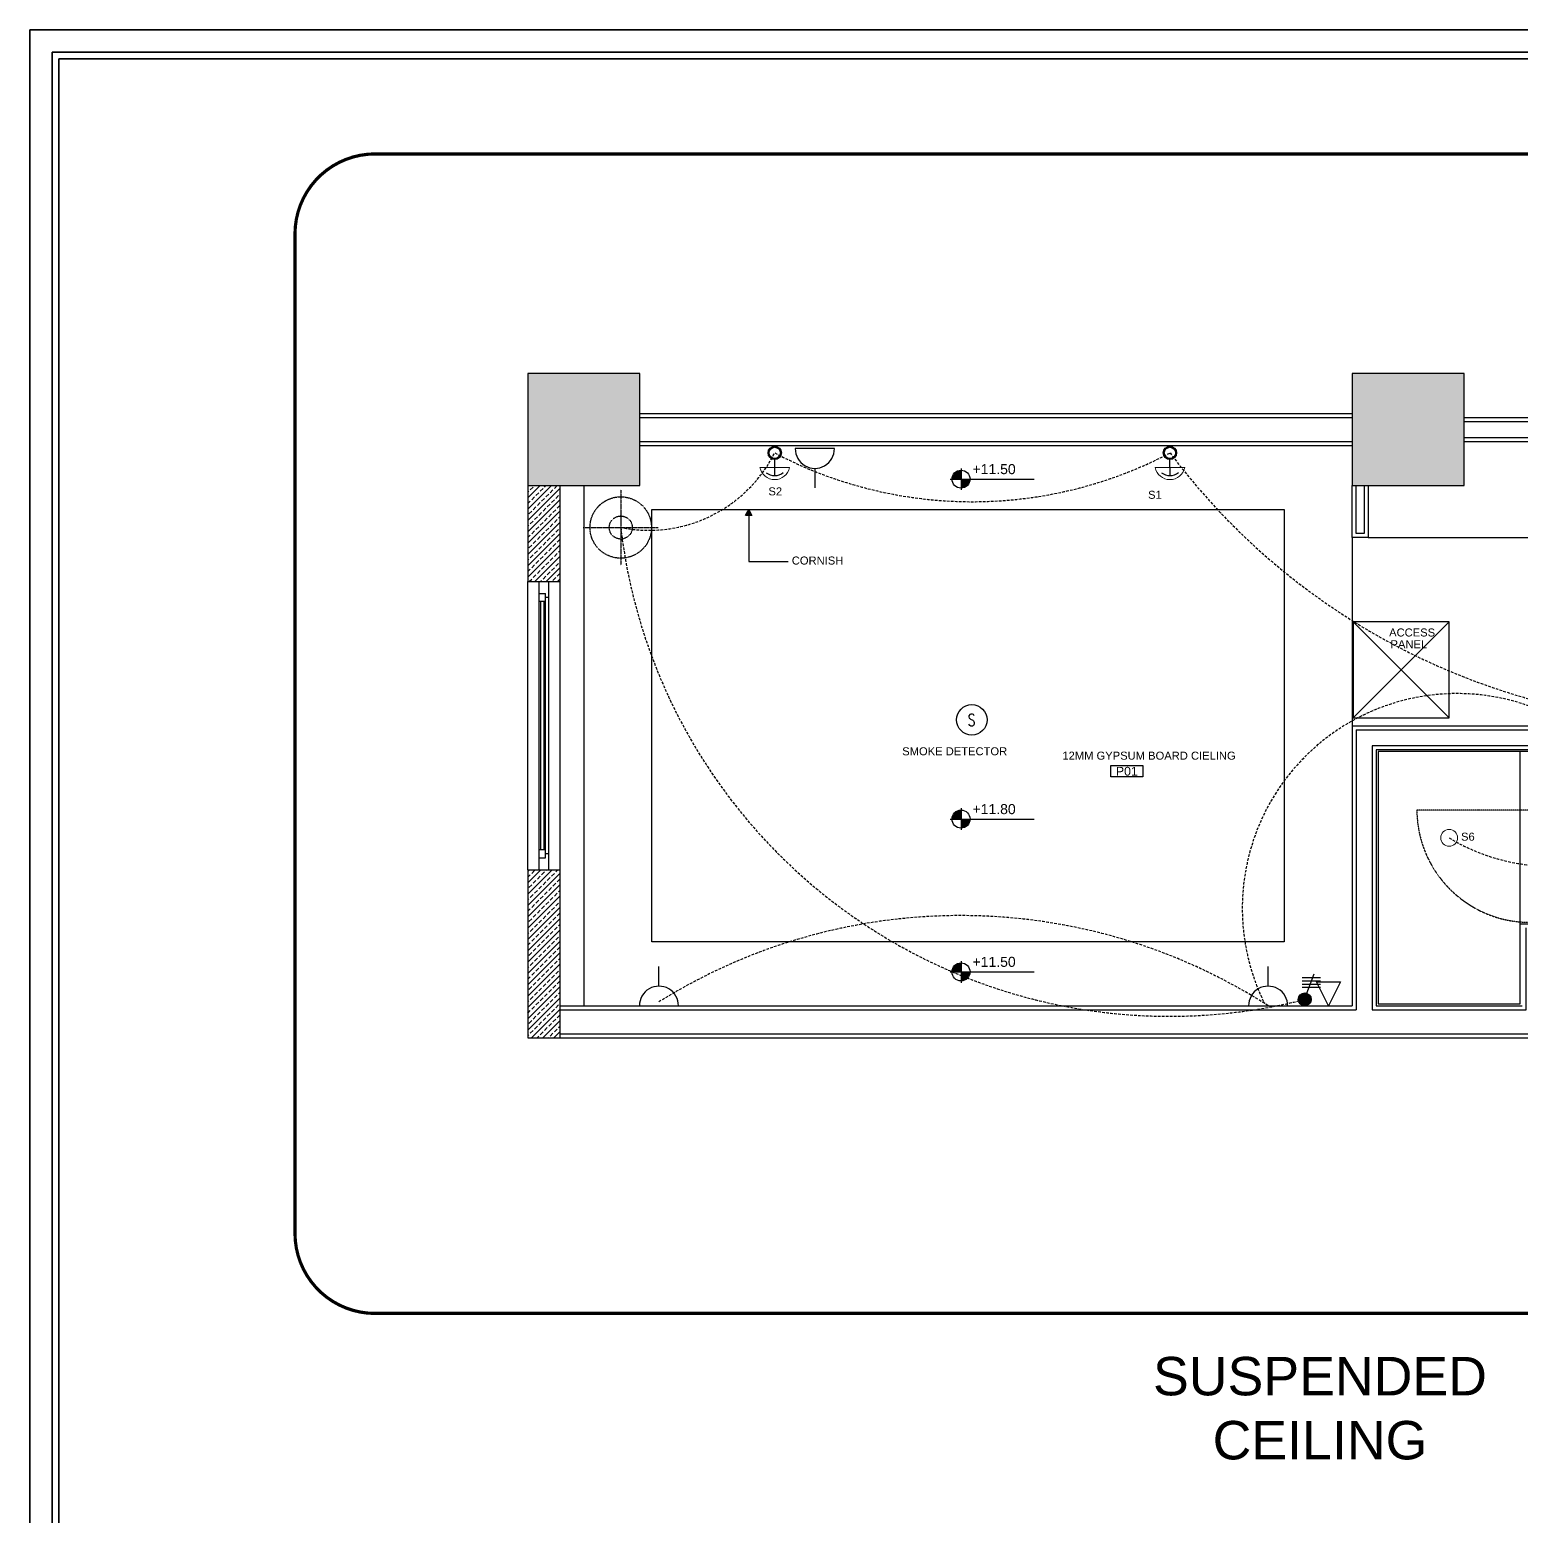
# Model space of a CAD drawing. Header units: millimetres. Extents: x -3207095 to 15275363, y 3702017 to 4798027.
# Drawn here: x 699639 to 701037, y 4471799 to 4473191 of the extents above; entities that cross this region are included whole.
import ezdxf
from ezdxf.enums import TextEntityAlignment as Align

# ---------------------------------------------------------------- set-up
doc = ezdxf.new("R2010")
doc.units = ezdxf.units.MM
for name, pattern in [('DUZ', [500, 500]), ('HIDDEN', [0.375, 0.25, -0.125]), ('HIDDEN2', [0.1875, 0.125, -0.0625])]:
    doc.linetypes.add(name, pattern=pattern)
doc.layers.get('0').update_dxf_attribs({"color": 1, "linetype": 'DUZ'})
for name, color, linetype in [('a_asmatavan', 200, 'Continuous'), ('a_aydinlatma', 5, 'Continuous'), ('a_duvar_alcipan', 2, 'Continuous'), ('a_duvar_gazbeton', 3, 'Continuous'), ('a_duvar_tarama', 253, 'Continuous'), ('a_gorunus', 233, 'Continuous'), ('a_kolon', 4, 'Continuous'), ('a_kolon_tarama', 252, 'Continuous'), ('a_mobilya', 1, 'Continuous'), ('a_olcu', 30, 'Continuous'), ('a_pencere', 5, 'Continuous'), ('a_seramik', 241, 'Continuous'), ('a_vitrifiye', 195, 'Continuous'), ('a_yazi', 105, 'Continuous'), ('EL-L-LS', 181, 'Continuous'), ('MH-EL-TEL', 222, 'Continuous'), ('SMC-EL-FA', 33, 'Continuous'), ('SMC-EL-FA-TXT', 123, 'Continuous'), ('SMC-EL-L-LP', 22, 'Continuous'), ('SMC-EL-P', 160, 'Continuous')]:
    doc.layers.add(name, color=color, linetype=linetype)
for name, color, linetype, lineweight in [('C LIGHT', 202, 'Continuous', 9), ('DUVAR', 7, 'Continuous', 35), ('EL-L-WIR', 124, 'Continuous', 30)]:
    doc.layers.add(name, color=color, linetype=linetype, lineweight=lineweight)
doc.styles.add('ARIEL100SD', font='arial.ttf')
doc.styles.add('ARIEL20S', font='arial.ttf')
doc.styles.add('ROMANS', font='romans.shx')
doc.styles.add('TBPL+0.00$0$ARIEL100S', font='arial.ttf', dxfattribs={"height": 300})
pattern_1 = [(45, (700256.852, 4472892.64), (-5.3033, 5.3033), []), (45, (700262.155, 4472892.64), (-5.3033, 5.3033), [3.75, -1.875])]

# ---------------------------------------------------------------- blocks, each defined once
blk = doc.blocks.new('ab._kolon70x70')
at = {"layer": 'a_kolon_tarama'}
blk.add_hatch(color=256, dxfattribs=at).paths.add_polyline_path([(-350, 350), (-350, -350), (350, -350), (350, 350)])
blk.add_lwpolyline([(-350, 350), (-350, -350), (350, -350), (350, 350)], close=True)
blk = doc.blocks.new('TBPL+0.00$0$ab_level100x')
h = blk.add_hatch(color=256)
h.paths.add_polyline_path([(0, 300, 0.414214), (-300, 0), (0, 0)])
h.paths.add_polyline_path([(300, 0), (0, 0), (0, -300, 0.414214)])
at = {"linetype": 'Continuous', "ltscale": 1000}
for p, q in [((-360, 0), (2440, 0)), ((0, 360), (0, -360))]:
    blk.add_line(p, q, dxfattribs=at)
blk.add_circle((0, 0), 300, dxfattribs=at)
at = {"style": 'TBPL+0.00$0$ARIEL100S'}
for tag, p in [('+0.00FFL', (500, 100)), ('+0.00SSL', (500, -400))]:
    blk.add_attdef(tag, p, '', height=300, dxfattribs=at)
blk = doc.blocks.new('a_malzeme')
blk.add_lwpolyline([(-100, 70), (100, 70), (100, 0), (-100, 0), (-100, 70)])
at = {"style": 'ARIEL20S'}
blk.add_attdef('P01', text='', height=55, dxfattribs=at).set_placement((0, 35), align=Align.MIDDLE_CENTER)
blk = doc.blocks.new('SD')
at = {"color": 140}
blk.add_circle((0, 0), 0.25, dxfattribs=at)
at = {"layer": 'SMC-EL-FA-TXT', "style": 'ROMANS', "width": 0.75}
blk.add_text('S', height=0.197, dxfattribs=at).set_placement((-0.066, -0.101, 0))
blk = doc.blocks.new('LIGHT3')
at = {"layer": 'SMC-EL-L-LP'}
blk.add_line((0.001, 0), (0, 0.235), dxfattribs=at)
for radius in [0.0975, 0.0825]:
    blk.add_circle((0, 0.332), radius, dxfattribs=at)
blk.add_arc((0, 0.2), 0.2, 231.5853, 308.8029, dxfattribs=at)
blk = doc.blocks.new('CL1')
at = {"layer": 'C LIGHT'}
blk.add_circle((0, 0), 5.25, dxfattribs=at)
blk = doc.blocks.new('LS-1WAY-4G')
at = {"layer": 'EL-L-LS'}
blk.add_hatch(color=181, dxfattribs=at).paths.add_polyline_path([(0.092, 0.092, 1), (-0.092, 0.092, 1)])
at = {"layer": 'EL-L-LS', "color": 181}
for p, q in [((0.031, 0.178), (0.132, 0.453)), ((-0.036, 0.4), (0.223, 0.4)), ((-0.036, 0.354), (0.223, 0.354)), ((-0.036, 0.308), (0.223, 0.308)), ((-0.036, 0.263), (0.223, 0.263))]:
    blk.add_line(p, q, dxfattribs=at)
blk.add_circle((0, 0.092), 0.0917, dxfattribs=at)
blk = doc.blocks.new('S13A')
for p, q in [((0, 0.18), (0, 0.358)), ((-0.178, 0), (0.178, 0))]:
    blk.add_line(p, q)
blk.add_arc((0, 0.002), 0.178, 359.4023, 180.5977)

msp = doc.modelspace()

# ---------------------------------------------------------------- hatches: boundary and pattern name
at = {"layer": 'a_duvar_tarama'}
h = msp.add_hatch(dxfattribs=at)
h.set_pattern_fill('ANSI33', color=256, scale=30, style=0)
h.set_pattern_definition(pattern_1)
h.paths.add_polyline_path([(700136.1, 4472764.1), (700106.1, 4472764.1), (700106.1, 4472674.1), (700136.1, 4472674.1)])
h = msp.add_hatch(dxfattribs=at)
h.set_pattern_fill('ANSI33', color=256, scale=30, style=0)
h.set_pattern_definition(pattern_1)
h.paths.add_polyline_path([(700136.1, 4472404.1), (700106.1, 4472404.1), (700106.1, 4472246.6), (700136.1, 4472246.6)])
at = {"layer": 'a_yazi'}
msp.add_hatch(color=256, dxfattribs=at).paths.add_polyline_path([(700316.1, 4472735.9), (700310.1, 4472735.9), (700313.1, 4472741.3)])

# ---------------------------------------------------------------- linework, layer by layer
at = {"layer": 'a_asmatavan', "ltscale": 500}
for p, q in [((700158.6, 4472764.1), (700158.6, 4472276.6)), ((700878.6, 4472715.4), (700878.6, 4472539.1)), ((700879.4, 4472546.4), (700969.4, 4472636.4)), ((700879.4, 4472636.4), (700969.4, 4472546.4))]:
    msp.add_line(p, q, dxfattribs=at)
for points in [[(700222.3, 4472741.6), (700814.8, 4472741.6), (700814.8, 4472336.6), (700222.3, 4472336.6)], [(700879.4, 4472546.4), (700969.4, 4472546.4), (700969.4, 4472636.4), (700879.4, 4472636.4)]]:
    msp.add_lwpolyline(points, close=True, dxfattribs=at)
at = {"layer": 'a_aydinlatma', "linetype": 'HIDDEN2'}
for p, q in [((700193.1, 4472760.1), (700193.1, 4472689.6)), ((700157.8, 4472724.8), (700228.3, 4472724.8))]:
    msp.add_line(p, q, dxfattribs=at)
for radius in [28.8, 10.8]:
    msp.add_circle((700193.1, 4472724.8), radius, dxfattribs=at)
at = {"layer": 'a_aydinlatma', "linetype": 'HIDDEN', "ltscale": 10}
for centre, radius, start, end in [((700219.4, 4472854.4), 132.2, 258.5011, 333.1564), ((700522.6, 4473147.5), 398.5, 242.3098, 297.7005), ((701215.7, 4473175.3), 634.6, 216.8454, 276.1897), ((700707.4, 4472784.7), 517.8, 186.6453, 284.1662), ((701064.6, 4472591.3), 183.8, 238.8129, 301.1871)]:
    msp.add_arc(centre, radius, start, end, dxfattribs=at)
at = {"layer": 'a_aydinlatma', "color": 3, "linetype": 'HIDDEN', "ltscale": 10}
for centre, radius, start, end in [((700976.8, 4472368), 201.2, 61.8575, 206.2961), ((700511.5, 4471826.6), 534.6, 57.3715, 121.9107)]:
    msp.add_arc(centre, radius, start, end, dxfattribs=at)
at = {"layer": 'a_duvar_alcipan'}
for p, q in [((700211.1, 4472831.6), (700878.6, 4472831.6)), ((700983.6, 4472827.9), (701351.1, 4472827.9)), ((700211.1, 4472801.6), (700878.6, 4472801.6)), ((700983.6, 4472805.4), (701321.1, 4472805.4)), ((700878.6, 4472539.1), (701092.3, 4472539.1)), ((700878.6, 4472539.1), (700878.6, 4472276.6)), ((700136.1, 4472276.6), (700878.6, 4472276.6)), ((700136.1, 4472246.6), (701268.6, 4472246.6))]:
    msp.add_line(p, q, dxfattribs=at)
at = {"layer": 'a_duvar_alcipan', "color": 1}
for p, q in [((700211.1, 4472827.9), (700878.6, 4472827.9)), ((700983.6, 4472824.1), (701351.1, 4472824.1)), ((700211.1, 4472805.4), (700878.6, 4472805.4)), ((700983.6, 4472809.1), (701324.8, 4472809.1)), ((700882.3, 4472535.4), (701092.3, 4472535.4)), ((700882.3, 4472535.4), (700882.3, 4472272.9)), ((700136.1, 4472272.9), (700882.3, 4472272.9)), ((700136.1, 4472250.4), (701268.6, 4472250.4))]:
    msp.add_line(p, q, dxfattribs=at)
at = {"layer": 'a_duvar_alcipan'}
for points in [[(700893.6, 4472764.1), (700893.6, 4472715.4), (700878.6, 4472715.4), (700878.6, 4472764.1)], [(701092.3, 4472516.6), (700901.1, 4472516.6), (700901.1, 4472276.6), (701037.9, 4472276.6)]]:
    msp.add_lwpolyline(points, dxfattribs=at)
at = {"layer": 'a_duvar_alcipan', "color": 1}
for points in [[(700889.8, 4472764.1), (700889.8, 4472719.1), (700882.3, 4472719.1), (700882.3, 4472764.1)], [(701092.3, 4472520.4), (700897.3, 4472520.4), (700897.3, 4472272.9), (701041.6, 4472272.9), (701041.6, 4472349.7)]]:
    msp.add_lwpolyline(points, dxfattribs=at)
at = {"layer": 'a_duvar_gazbeton'}
for p, q in [((700106.1, 4472764.1), (700106.1, 4472674.1)), ((700136.1, 4472764.1), (700136.1, 4472674.1)), ((700106.1, 4472674.1), (700136.1, 4472674.1)), ((700106.1, 4472404.1), (700106.1, 4472246.6)), ((700106.1, 4472404.1), (700136.1, 4472404.1)), ((700136.1, 4472404.1), (700136.1, 4472246.6)), ((700106.1, 4472246.6), (700136.1, 4472246.6))]:
    msp.add_line(p, q, dxfattribs=at)
at = {"layer": 'a_gorunus'}
for p, q in [((700106.1, 4472404.1), (700106.1, 4472674.1)), ((700136.1, 4472674.1), (700136.1, 4472404.1)), ((701036.1, 4472353.4), (701036.1, 4472514.8))]:
    msp.add_line(p, q, dxfattribs=at)
at = {"layer": 'a_mobilya'}
msp.add_lwpolyline([(700893.6, 4472715.4), (701321.1, 4472715.4), (701321.1, 4472805.4), (701073.6, 4472805.4)], dxfattribs=at)
at = {"layer": 'a_pencere'}
for p, q in [((700116.6, 4472674.1), (700125.6, 4472674.1)), ((700116.6, 4472404.1), (700116.6, 4472674.1)), ((700125.6, 4472404.1), (700125.6, 4472674.1)), ((700116.6, 4472662.9), (700122.6, 4472662.9)), ((700122.6, 4472415.4), (700122.6, 4472662.9)), ((700125.6, 4472659.1), (700122.6, 4472659.1)), ((700122.6, 4472655.4), (700116.6, 4472655.4)), ((700118.1, 4472422.9), (700118.1, 4472655.4)), ((700121.1, 4472655.4), (700121.1, 4472422.9)), ((700122.6, 4472422.9), (700116.6, 4472422.9)), ((700116.6, 4472415.4), (700122.6, 4472415.4)), ((700125.6, 4472419.1), (700122.6, 4472419.1)), ((700116.6, 4472404.1), (700125.6, 4472404.1))]:
    msp.add_line(p, q, dxfattribs=at)
at = {"layer": 'a_seramik'}
msp.add_lwpolyline([(701084.1, 4472514.8), (700902.9, 4472514.8), (700902.9, 4472278.4), (701036.1, 4472278.4), (701036.1, 4472353.4), (701054.7, 4472353.4), (701054.7, 4472278.4), (701266.8, 4472278.4), (701266.8, 4472353.4), (701364.3, 4472353.4), (701364.3, 4472514.8), (701235.6, 4472514.8)], dxfattribs=at)
at = {"layer": 'a_vitrifiye', "linetype": 'HIDDEN'}
msp.add_lwpolyline([(701047, 4472453.9), (701047, 4472459.9), (700939.2, 4472459.9, 0.412148), (701045.3, 4472354.9)], format="xyb", dxfattribs=at)
at = {"layer": 'a_yazi'}
msp.add_lwpolyline([(700316.1, 4472735.9), (700310.1, 4472735.9), (700313.1, 4472741.3)], close=True, dxfattribs=at)
msp.add_lwpolyline([(700313.1, 4472741.3), (700313.1, 4472693.1), (700350, 4472693.1)], dxfattribs=at)
at = {"layer": 'Defpoints', "linetype": 'HIDDEN2', "ltscale": 500, "const_width": 3}
msp.add_lwpolyline([(699962.8, 4471988.5), (701579.1, 4471988.5, 0.414214), (701654.1, 4472063.5), (701654.1, 4472999.8, 0.414214), (701579.1, 4473074.8), (699962.8, 4473074.8, 0.414214), (699887.8, 4472999.8), (699887.8, 4472063.5, 0.414214)], format="xyb", close=True, dxfattribs=at)
at = {"layer": 'DUVAR'}
for points in [[(699639.3, 4473191.1), (706839.3, 4473191.1), (706839.3, 4468391.1), (699639.3, 4468391.1)], [(699660.3, 4473170.1), (706818.3, 4473170.1), (706818.3, 4468412.1), (699660.3, 4468412.1)], [(699666.6, 4473163.8), (706812, 4473163.8), (706812, 4468418.4), (699666.6, 4468418.4)]]:
    msp.add_lwpolyline(points, close=True, dxfattribs=at)
at = {"layer": 'MH-EL-TEL'}
for p, q in [((700856.3, 4472276.6), (700845.1, 4472299.1)), ((700845.1, 4472299.1), (700867.6, 4472299.1)), ((700867.6, 4472299.1), (700856.3, 4472276.6))]:
    msp.add_line(p, q, dxfattribs=at)
at = {"layer": 'SMC-EL-L-LP', "lineweight": 0}
for p, q in [((700351.2, 4472780.9), (700323.7, 4472780.9)), ((700721.6, 4472780.9), (700694.1, 4472780.9))]:
    msp.add_line(p, q, dxfattribs=at)
for centre in [(700337.4, 4472783.8), (700707.8, 4472783.8)]:
    msp.add_arc(centre, 14.1, 191.7871, 348.2129, dxfattribs=at)

# ---------------------------------------------------------------- block references
at = {"layer": 'a_kolon', "xscale": 0.15, "yscale": 0.15, "zscale": 0.15}
for p in [(700158.6, 4472816.6), (700931.1, 4472816.6)]:
    msp.add_blockref('ab._kolon70x70', p, dxfattribs=at)
at = {"layer": 'a_olcu', "xscale": 0.15, "yscale": 0.15, "zscale": 0.15}
msp.add_blockref('a_malzeme', (700667.4, 4472491.2), dxfattribs=at).add_auto_attribs({'P01': 'P01'})
at = {"layer": 'a_yazi'}
ref = msp.add_blockref('TBPL+0.00$0$ab_level100x', (700512, 4472770.1), dxfattribs=dict(at, xscale=0.028125, yscale=0.028125, zscale=0.028125))
ref.add_attrib('+0.00FFL', '+11.50', (700522.8, 4472774.8), dxfattribs={"layer": '0', "height": 9.38, "style": 'ARIEL100SD'})
ref = msp.add_blockref('TBPL+0.00$0$ab_level100x', (700512, 4472451.6), dxfattribs=dict(at, xscale=0.028125, yscale=0.028125, zscale=0.028125))
ref.add_attrib('+0.00FFL', '+11.80', (700522.8, 4472456.3), dxfattribs={"layer": '0', "height": 9.38, "style": 'ARIEL100SD'})
ref = msp.add_blockref('TBPL+0.00$0$ab_level100x', (700512, 4472308.5), dxfattribs=dict(at, xscale=0.028125, yscale=0.028125, zscale=0.028125))
ref.add_attrib('+0.00FFL', '+11.50', (700522.8, 4472313.2), dxfattribs={"layer": '0', "height": 9.38, "style": 'ARIEL100SD'})
at = {"layer": 'C LIGHT', "linetype": 'Continuous', "xscale": 1.5, "yscale": 1.5, "zscale": 1.5}
msp.add_blockref('CL1', (700969.5, 4472434.1), dxfattribs=at)
at = {"layer": 'EL-L-WIR', "xscale": 66.35520000000088, "yscale": 66.35520000000088, "zscale": 66.35520000000088}
msp.add_blockref('LS-1WAY-4G', (700834.1, 4472276.6), dxfattribs=at)
at = {"layer": 'SMC-EL-FA', "xscale": 57, "yscale": 57, "zscale": 57}
msp.add_blockref('SD', (700522.1, 4472544.6), dxfattribs=at)
at = {"layer": 'SMC-EL-L-LP', "lineweight": 0, "xscale": 64.12499999994543, "yscale": 64.12499999994543, "zscale": 64.12499999994543}
for p in [(700337.4, 4472773.4), (700707.8, 4472773.4)]:
    msp.add_blockref('LIGHT3', p, dxfattribs=at)
at = {"layer": 'SMC-EL-P', "xscale": 102.7658149292681, "yscale": 102.7658149292681, "zscale": 102.7658149292681, "rotation": 180}
msp.add_blockref('S13A', (700375, 4472798.7), dxfattribs=at)
at = {"layer": 'SMC-EL-P', "xscale": 102.7658149292681, "yscale": 102.7658149292681, "zscale": 102.7658149292681}
for p in [(700228.9, 4472276.6), (700799.8, 4472276.6)]:
    msp.add_blockref('S13A', p, dxfattribs=at)

# ---------------------------------------------------------------- texts
at = {"layer": 'a_yazi', "char_height": 7.5, "style": 'ARIEL20S'}
for s, insert, width, attachment_point in [('S2', (700331.5, 4472762.4), 77.084, 1), ('S1', (700687.3, 4472759.2), 77.084, 1), ('CORNISH ', (700353.4, 4472690), 214.859, 7), ('ACCESS', (700913.2, 4472622.6), 214.859, 7), ('PANEL', (700914.5, 4472611.7), 214.859, 7), ('SMOKE DETECTOR', (700456.9, 4472511.3), 214.859, 7), ('12MM GYPSUM BOARD CIELING ', (700607, 4472507.2), 214.859, 7), ('S6', (700980.6, 4472438.9), 77.084, 1)]:
    msp.add_mtext(s, dxfattribs=dict(at, insert=insert, width=width, attachment_point=attachment_point))
at = {"layer": 'Defpoints', "insert": (700848.4, 4471899.5), "char_height": 36, "width": 461.811, "attachment_point": 5, "style": 'ARIEL20S'}
msp.add_mtext('SUSPENDED CEILING', dxfattribs=at)

doc.saveas('drawing.dxf')
